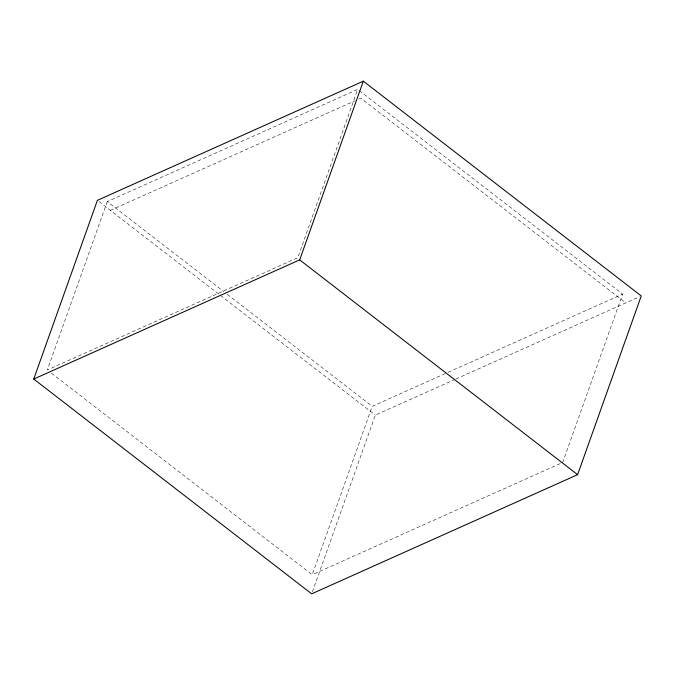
<?xml version="1.0" encoding="UTF-8"?>
<svg xmlns="http://www.w3.org/2000/svg" width="675" height="675" viewBox="0 0 675 675"><rect width="100%" height="100%" fill="white"/><g stroke="black" fill="none" stroke-linecap="round" stroke-linejoin="round"><path stroke-width="0.51" stroke-dasharray="3.38 2.53" d="M107.274 201.597L47.309 369.984L297.726 257.757L357.691 89.37L107.274 201.597L223.923 291.735M51.477 373.199L312.247 574.72L372.212 406.325L447.204 372.718M312.39 591.848L375.317 415.125L454.958 379.434M359.353 90.653L622.628 294.106L562.663 462.493L312.247 574.72M110.379 210.389L355.033 100.744M358.881 99.022L360.796 98.162L625.733 302.898M448.166 372.288L622.628 294.106M455.912 379.004L639.428 296.764M227.256 294.308L372.212 406.325M99.014 201.597L219.527 294.73M220.354 295.372L375.317 415.125"/><path stroke-width="1.01" d="M33.75 379.055L97.386 200.34L363.319 81.169L641.25 295.945L577.614 474.66L311.681 593.831L33.75 379.055L299.683 259.875L363.319 81.169M299.683 259.875L577.614 474.66"/></g></svg>
